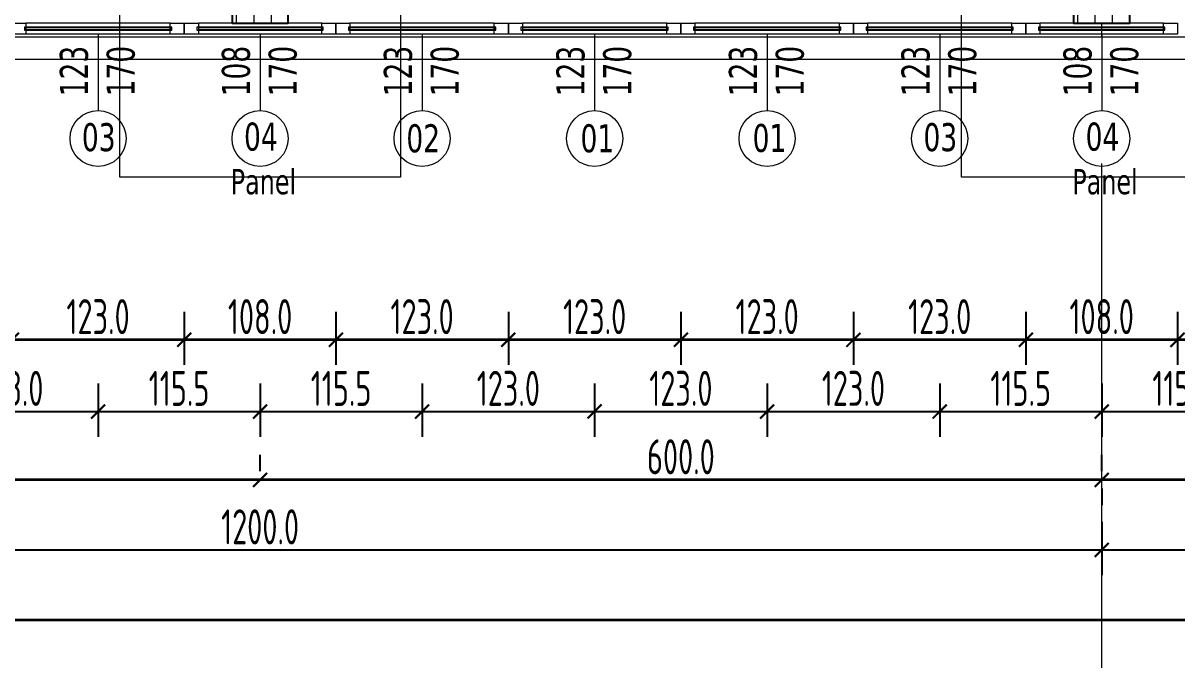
# Model space of a CAD drawing. Extents: x 6529560 to 6558080, y 5579316 to 5588131.
# Drawn here: x 6543785.61 to 6543793.84, y 5579599.63 to 5579604.23 of the extents above; entities that cross this region are included whole.
import ezdxf

# ---------------------------------------------------------------- set-up
doc = ezdxf.new("R2010")
doc.units = 0
doc.header["$MEASUREMENT"] = 0
doc.header["$PDSIZE"] = -5
doc.linetypes.add('ACAD_ISO10W100', pattern=[18, 12, -3, 0, -3])
doc.layers.get('0').update_dxf_attribs({"color": 2, "linetype": 'CONTINUOUS', "lineweight": 5})
doc.layers.get('Defpoints').update_dxf_attribs({"linetype": 'CONTINUOUS'})
for name, color, linetype, lineweight in [('arch_drzwi i okna', 4, 'CONTINUOUS', 15), ('arch_drzwi i okna_znaczniki', 130, 'CONTINUOUS', 9), ('arch_fundamenty na rzucie', 3, 'CONTINUOUS', 15), ('arch_osie', 181, 'CONTINUOUS', 5), ('arch_powierzchnia', 6, 'CONTINUOUS', 35), ('arch_sciany zewnętrzne', 94, 'CONTINUOUS', 18), ('arch_slupy wypelnienie', 9, 'CONTINUOUS', 13), ('arch_słupy', 8, 'CONTINUOUS', 25), ('arch_wymiary', 2, 'CONTINUOUS', 13)]:
    doc.layers.add(name, color=color, linetype=linetype, lineweight=lineweight)
doc.styles.add('ISO8', font='iso8.shx', dxfattribs={"width": 0.7})
doc.styles.add('ROMANS', font='romans.shx', dxfattribs={"width": 0.8})
doc.styles.add('TABELKA', font='tahoma.ttf', dxfattribs={"width": 0.8})
doc.dimstyles.new('biura', dxfattribs={"dimtxt": 0.25, "dimasz": 0.1, "dimexe": 0.18, "dimexo": 0.0625, "dimgap": 0.04, "dimtad": 1, "dimdec": 1, "dimlfac": 100, "dimzin": 0, "dimdsep": 46, "dimtxsty": 'ISO8', "dimblk": 'ARCHTICK', "dimcen": 0.09, "dimadec": 0, "dimazin": 0, "dimtfac": 1, "dimtdec": 1, "dimtix": 1, "dimtofl": 0, "dimtmove": 0, "dimatfit": 3, "dimldrblk": 'ARCHTICK', "dimfxl": 0.2, "dimfxlon": 1, "dimtolj": 1, "dimtzin": 0, "dimarcsym": 0})
doc.dimstyles.new('D-GB-50', dxfattribs={"dimscale": 50, "dimtxt": 2.5, "dimasz": 2.5, "dimexe": 1, "dimexo": 2, "dimtad": 1, "dimdec": 0, "dimtxsty": 'ROMANS', "dimblk": 'OBLIQUE', "dimcen": 2.5, "dimdle": 1, "dimclrd": 256, "dimclre": 256, "dimclrt": 2, "dimadec": 0, "dimazin": 0, "dimtfac": 1, "dimtdec": 0, "dimtix": 1, "dimtmove": 2, "dimatfit": 3, "dimfxl": 1, "dimarcsym": 0})
pattern_1 = [(270, (56.63013, 97.55748), (0.125, 0), []), (0, (56.63013, 97.55748), (0, 0.125), [])]

# ---------------------------------------------------------------- blocks, each defined once
blk = doc.blocks.new('_ArchTick')
at = {"color": 0, "linetype": 'ByBlock', "const_width": 0.15}
blk.add_lwpolyline([(-0.5, -0.5), (0.5, 0.5)], dxfattribs=at)
blk = doc.blocks.new('*D514')
at = {"layer": 'arch_wymiary', "color": 0, "lineweight": -2, "transparency": 16777216}
for p, q in [((6543745.2997, 5579600.1676), (6543745.2997, 5579599.7876)), ((6543853.2997, 5579600.1676), (6543853.2997, 5579599.7876)), ((6543745.2997, 5579599.9676), (6543853.2997, 5579599.9676))]:
    blk.add_line(p, q, dxfattribs=at)
at = {"layer": 'Defpoints', "color": 0, "transparency": 16777216}
for p in [(6543745.2997, 5579601.9676), (6543853.2997, 5579601.9676), (6543853.2997, 5579599.9676)]:
    blk.add_point(p, dxfattribs=at)
at = {"layer": 'arch_wymiary', "color": 0, "lineweight": -2, "transparency": 16777216, "xscale": 0.1, "yscale": 0.1, "zscale": 0.1, "rotation": 180}
blk.add_blockref('_ArchTick', (6543745.2997, 5579599.9676), dxfattribs=at)
at = {"layer": 'arch_wymiary', "color": 0, "lineweight": -2, "transparency": 16777216, "xscale": 0.1, "yscale": 0.1, "zscale": 0.1}
blk.add_blockref('_ArchTick', (6543853.2997, 5579599.9676), dxfattribs=at)
at = {"layer": 'arch_wymiary', "color": 0, "transparency": 16777216, "insert": (6543799.2997, 5579600.1326), "char_height": 0.25, "attachment_point": 5, "style": 'ISO8'}
blk.add_mtext('\\A1;10800.0', dxfattribs=at)
blk = doc.blocks.new('*D518')
at = {"layer": 'arch_wymiary', "color": 0, "lineweight": -2, "transparency": 16777216}
for p, q in [((6543781.2997, 5579600.6675), (6543781.2997, 5579600.2875)), ((6543793.2997, 5579600.6675), (6543793.2997, 5579600.2875)), ((6543781.2997, 5579600.4675), (6543793.2997, 5579600.4675))]:
    blk.add_line(p, q, dxfattribs=at)
at = {"layer": 'Defpoints', "color": 0, "transparency": 16777216}
for p in [(6543781.2997, 5579601.4675), (6543793.2997, 5579601.4675), (6543793.2997, 5579600.4675)]:
    blk.add_point(p, dxfattribs=at)
at = {"layer": 'arch_wymiary', "color": 0, "lineweight": -2, "transparency": 16777216, "xscale": 0.1, "yscale": 0.1, "zscale": 0.1, "rotation": 180}
blk.add_blockref('_ArchTick', (6543781.2997, 5579600.4675), dxfattribs=at)
at = {"layer": 'arch_wymiary', "color": 0, "lineweight": -2, "transparency": 16777216, "xscale": 0.1, "yscale": 0.1, "zscale": 0.1}
blk.add_blockref('_ArchTick', (6543793.2997, 5579600.4675), dxfattribs=at)
at = {"layer": 'arch_wymiary', "color": 0, "transparency": 16777216, "insert": (6543787.2997, 5579600.6325), "char_height": 0.25, "attachment_point": 5, "style": 'ISO8'}
blk.add_mtext('\\A1;1200.0', dxfattribs=at)
blk = doc.blocks.new('*D519')
at = {"layer": 'arch_wymiary', "color": 0, "lineweight": -2, "transparency": 16777216}
for p, q in [((6543793.2997, 5579600.6675), (6543793.2997, 5579600.2875)), ((6543805.2997, 5579600.6675), (6543805.2997, 5579600.2875)), ((6543793.2997, 5579600.4675), (6543805.2997, 5579600.4675))]:
    blk.add_line(p, q, dxfattribs=at)
at = {"layer": 'Defpoints', "color": 0, "transparency": 16777216}
for p in [(6543793.2997, 5579601.4675), (6543805.2997, 5579601.4675), (6543805.2997, 5579600.4675)]:
    blk.add_point(p, dxfattribs=at)
at = {"layer": 'arch_wymiary', "color": 0, "lineweight": -2, "transparency": 16777216, "xscale": 0.1, "yscale": 0.1, "zscale": 0.1, "rotation": 180}
blk.add_blockref('_ArchTick', (6543793.2997, 5579600.4675), dxfattribs=at)
at = {"layer": 'arch_wymiary', "color": 0, "lineweight": -2, "transparency": 16777216, "xscale": 0.1, "yscale": 0.1, "zscale": 0.1}
blk.add_blockref('_ArchTick', (6543805.2997, 5579600.4675), dxfattribs=at)
at = {"layer": 'arch_wymiary', "color": 0, "transparency": 16777216, "insert": (6543799.2997, 5579600.6325), "char_height": 0.25, "attachment_point": 5, "style": 'ISO8'}
blk.add_mtext('\\A1;1200.0', dxfattribs=at)
blk = doc.blocks.new('*D533')
at = {"layer": 'arch_wymiary', "color": 0, "lineweight": -2, "transparency": 16777216}
for p, q in [((6543799.2997, 5579601.0622), (6543799.2997, 5579600.7876)), ((6543799.2997, 5579600.9676), (6543793.2997, 5579600.9676)), ((6543793.2997, 5579600.9051), (6543793.2997, 5579600.7876))]:
    blk.add_line(p, q, dxfattribs=at)
at = {"layer": 'Defpoints', "color": 0, "transparency": 16777216}
for p in [(6543799.2997, 5579601.1247), (6543793.2997, 5579600.9676), (6543793.2997, 5579600.9676)]:
    blk.add_point(p, dxfattribs=at)
at = {"layer": 'arch_wymiary', "color": 0, "lineweight": -2, "transparency": 16777216, "xscale": 0.1, "yscale": 0.1, "zscale": 0.1, "rotation": 180}
blk.add_blockref('_ArchTick', (6543793.2997, 5579600.9676), dxfattribs=at)
at = {"layer": 'arch_wymiary', "color": 0, "lineweight": -2, "transparency": 16777216, "xscale": 0.1, "yscale": 0.1, "zscale": 0.1}
blk.add_blockref('_ArchTick', (6543799.2997, 5579600.9676), dxfattribs=at)
at = {"layer": 'arch_wymiary', "color": 0, "transparency": 16777216, "insert": (6543796.2997, 5579601.1326), "char_height": 0.25, "attachment_point": 5, "style": 'ISO8'}
blk.add_mtext('\\A1;600.0', dxfattribs=at)
blk = doc.blocks.new('*D534')
at = {"layer": 'arch_wymiary', "color": 0, "lineweight": -2, "transparency": 16777216}
for p, q in [((6543787.2997, 5579601.0301), (6543787.2997, 5579601.1476)), ((6543793.2997, 5579601.0301), (6543793.2997, 5579601.1476)), ((6543793.2997, 5579600.9676), (6543787.2997, 5579600.9676))]:
    blk.add_line(p, q, dxfattribs=at)
at = {"layer": 'Defpoints', "color": 0, "transparency": 16777216}
for p in [(6543787.2997, 5579600.9676), (6543787.2997, 5579600.9676), (6543793.2997, 5579600.9676)]:
    blk.add_point(p, dxfattribs=at)
at = {"layer": 'arch_wymiary', "color": 0, "lineweight": -2, "transparency": 16777216, "xscale": 0.1, "yscale": 0.1, "zscale": 0.1, "rotation": 180}
blk.add_blockref('_ArchTick', (6543787.2997, 5579600.9676), dxfattribs=at)
at = {"layer": 'arch_wymiary', "color": 0, "lineweight": -2, "transparency": 16777216, "xscale": 0.1, "yscale": 0.1, "zscale": 0.1}
blk.add_blockref('_ArchTick', (6543793.2997, 5579600.9676), dxfattribs=at)
at = {"layer": 'arch_wymiary', "color": 0, "transparency": 16777216, "insert": (6543790.2997, 5579601.1326), "char_height": 0.25, "attachment_point": 5, "style": 'ISO8'}
blk.add_mtext('\\A1;600.0', dxfattribs=at)
blk = doc.blocks.new('*D535')
at = {"layer": 'arch_wymiary', "color": 0, "lineweight": -2, "transparency": 16777216}
for p, q in [((6543781.2997, 5579600.9676), (6543781.2997, 5579601.1476)), ((6543787.2997, 5579601.0301), (6543787.2997, 5579601.1476)), ((6543787.2997, 5579600.9676), (6543781.2997, 5579600.9676))]:
    blk.add_line(p, q, dxfattribs=at)
at = {"layer": 'Defpoints', "color": 0, "transparency": 16777216}
for p in [(6543781.2997, 5579600.9676), (6543787.2997, 5579600.9676), (6543781.2997, 5579600.9051)]:
    blk.add_point(p, dxfattribs=at)
at = {"layer": 'arch_wymiary', "color": 0, "lineweight": -2, "transparency": 16777216, "xscale": 0.1, "yscale": 0.1, "zscale": 0.1, "rotation": 180}
blk.add_blockref('_ArchTick', (6543781.2997, 5579600.9676), dxfattribs=at)
at = {"layer": 'arch_wymiary', "color": 0, "lineweight": -2, "transparency": 16777216, "xscale": 0.1, "yscale": 0.1, "zscale": 0.1}
blk.add_blockref('_ArchTick', (6543787.2997, 5579600.9676), dxfattribs=at)
at = {"layer": 'arch_wymiary', "color": 0, "transparency": 16777216, "insert": (6543784.2997, 5579601.1326), "char_height": 0.25, "attachment_point": 5, "style": 'ISO8'}
blk.add_mtext('\\A1;600.0', dxfattribs=at)
blk = doc.blocks.new('*D501')
at = {"layer": 'arch_wymiary', "color": 0, "lineweight": -2, "transparency": 16777216}
for p, q in [((6543784.9147, 5579601.6557), (6543784.9147, 5579601.2757)), ((6543786.1447, 5579601.6557), (6543786.1447, 5579601.2757)), ((6543784.9147, 5579601.4557), (6543786.1447, 5579601.4557))]:
    blk.add_line(p, q, dxfattribs=at)
at = {"layer": 'Defpoints', "color": 0, "transparency": 16777216}
for p in [(6543784.9147, 5579603.7048), (6543786.1447, 5579603.7048), (6543786.1447, 5579601.4557)]:
    blk.add_point(p, dxfattribs=at)
at = {"layer": 'arch_wymiary', "color": 0, "lineweight": -2, "transparency": 16777216, "xscale": 0.1, "yscale": 0.1, "zscale": 0.1, "rotation": 180}
blk.add_blockref('_ArchTick', (6543784.9147, 5579601.4557), dxfattribs=at)
at = {"layer": 'arch_wymiary', "color": 0, "lineweight": -2, "transparency": 16777216, "xscale": 0.1, "yscale": 0.1, "zscale": 0.1}
blk.add_blockref('_ArchTick', (6543786.1447, 5579601.4557), dxfattribs=at)
at = {"layer": 'arch_wymiary', "color": 0, "transparency": 16777216, "insert": (6543785.5297, 5579601.6207), "char_height": 0.25, "attachment_point": 5, "style": 'ISO8'}
blk.add_mtext('\\A1;123.0', dxfattribs=at)
blk = doc.blocks.new('*D502')
at = {"layer": 'arch_wymiary', "color": 0, "lineweight": -2, "transparency": 16777216}
for p, q in [((6543786.1447, 5579601.6557), (6543786.1447, 5579601.2757)), ((6543787.2997, 5579601.6557), (6543787.2997, 5579601.2757)), ((6543786.1447, 5579601.4557), (6543787.2997, 5579601.4557))]:
    blk.add_line(p, q, dxfattribs=at)
at = {"layer": 'Defpoints', "color": 0, "transparency": 16777216}
for p in [(6543786.1447, 5579603.7048), (6543787.2997, 5579603.7048), (6543787.2997, 5579601.4557)]:
    blk.add_point(p, dxfattribs=at)
at = {"layer": 'arch_wymiary', "color": 0, "lineweight": -2, "transparency": 16777216, "xscale": 0.1, "yscale": 0.1, "zscale": 0.1, "rotation": 180}
blk.add_blockref('_ArchTick', (6543786.1447, 5579601.4557), dxfattribs=at)
at = {"layer": 'arch_wymiary', "color": 0, "lineweight": -2, "transparency": 16777216, "xscale": 0.1, "yscale": 0.1, "zscale": 0.1}
blk.add_blockref('_ArchTick', (6543787.2997, 5579601.4557), dxfattribs=at)
at = {"layer": 'arch_wymiary', "color": 0, "transparency": 16777216, "insert": (6543786.7222, 5579601.6207), "char_height": 0.25, "attachment_point": 5, "style": 'ISO8'}
blk.add_mtext('\\A1;115.5', dxfattribs=at)
blk = doc.blocks.new('*D503')
at = {"layer": 'arch_wymiary', "color": 0, "lineweight": -2, "transparency": 16777216}
for p, q in [((6543787.2997, 5579601.6557), (6543787.2997, 5579601.2757)), ((6543788.4547, 5579601.6557), (6543788.4547, 5579601.2757)), ((6543787.2997, 5579601.4557), (6543788.4547, 5579601.4557))]:
    blk.add_line(p, q, dxfattribs=at)
at = {"layer": 'Defpoints', "color": 0, "transparency": 16777216}
for p in [(6543787.2997, 5579603.7048), (6543788.4547, 5579603.6656), (6543788.4547, 5579601.4557)]:
    blk.add_point(p, dxfattribs=at)
at = {"layer": 'arch_wymiary', "color": 0, "lineweight": -2, "transparency": 16777216, "xscale": 0.1, "yscale": 0.1, "zscale": 0.1, "rotation": 180}
blk.add_blockref('_ArchTick', (6543787.2997, 5579601.4557), dxfattribs=at)
at = {"layer": 'arch_wymiary', "color": 0, "lineweight": -2, "transparency": 16777216, "xscale": 0.1, "yscale": 0.1, "zscale": 0.1}
blk.add_blockref('_ArchTick', (6543788.4547, 5579601.4557), dxfattribs=at)
at = {"layer": 'arch_wymiary', "color": 0, "transparency": 16777216, "insert": (6543787.8772, 5579601.6207), "char_height": 0.25, "attachment_point": 5, "style": 'ISO8'}
blk.add_mtext('\\A1;115.5', dxfattribs=at)
blk = doc.blocks.new('*D504')
at = {"layer": 'arch_wymiary', "color": 0, "lineweight": -2, "transparency": 16777216}
for p, q in [((6543788.4547, 5579601.6557), (6543788.4547, 5579601.2757)), ((6543789.6847, 5579601.6557), (6543789.6847, 5579601.2757)), ((6543788.4547, 5579601.4557), (6543789.6847, 5579601.4557))]:
    blk.add_line(p, q, dxfattribs=at)
at = {"layer": 'Defpoints', "color": 0, "transparency": 16777216}
for p in [(6543788.4547, 5579603.6656), (6543789.6847, 5579603.7048), (6543789.6847, 5579601.4557)]:
    blk.add_point(p, dxfattribs=at)
at = {"layer": 'arch_wymiary', "color": 0, "lineweight": -2, "transparency": 16777216, "xscale": 0.1, "yscale": 0.1, "zscale": 0.1, "rotation": 180}
blk.add_blockref('_ArchTick', (6543788.4547, 5579601.4557), dxfattribs=at)
at = {"layer": 'arch_wymiary', "color": 0, "lineweight": -2, "transparency": 16777216, "xscale": 0.1, "yscale": 0.1, "zscale": 0.1}
blk.add_blockref('_ArchTick', (6543789.6847, 5579601.4557), dxfattribs=at)
at = {"layer": 'arch_wymiary', "color": 0, "transparency": 16777216, "insert": (6543789.0697, 5579601.6207), "char_height": 0.25, "attachment_point": 5, "style": 'ISO8'}
blk.add_mtext('\\A1;123.0', dxfattribs=at)
blk = doc.blocks.new('*D505')
at = {"layer": 'arch_wymiary', "color": 0, "lineweight": -2, "transparency": 16777216}
for p, q in [((6543789.6847, 5579601.6557), (6543789.6847, 5579601.2757)), ((6543790.9147, 5579601.6557), (6543790.9147, 5579601.2757)), ((6543789.6847, 5579601.4557), (6543790.9147, 5579601.4557))]:
    blk.add_line(p, q, dxfattribs=at)
at = {"layer": 'Defpoints', "color": 0, "transparency": 16777216}
for p in [(6543789.6847, 5579603.7048), (6543790.9147, 5579603.7048), (6543790.9147, 5579601.4557)]:
    blk.add_point(p, dxfattribs=at)
at = {"layer": 'arch_wymiary', "color": 0, "lineweight": -2, "transparency": 16777216, "xscale": 0.1, "yscale": 0.1, "zscale": 0.1, "rotation": 180}
blk.add_blockref('_ArchTick', (6543789.6847, 5579601.4557), dxfattribs=at)
at = {"layer": 'arch_wymiary', "color": 0, "lineweight": -2, "transparency": 16777216, "xscale": 0.1, "yscale": 0.1, "zscale": 0.1}
blk.add_blockref('_ArchTick', (6543790.9147, 5579601.4557), dxfattribs=at)
at = {"layer": 'arch_wymiary', "color": 0, "transparency": 16777216, "insert": (6543790.2997, 5579601.6207), "char_height": 0.25, "attachment_point": 5, "style": 'ISO8'}
blk.add_mtext('\\A1;123.0', dxfattribs=at)
blk = doc.blocks.new('*D506')
at = {"layer": 'arch_wymiary', "color": 0, "lineweight": -2, "transparency": 16777216}
for p, q in [((6543790.9147, 5579601.6557), (6543790.9147, 5579601.2757)), ((6543792.1447, 5579601.6557), (6543792.1447, 5579601.2757)), ((6543790.9147, 5579601.4557), (6543792.1447, 5579601.4557))]:
    blk.add_line(p, q, dxfattribs=at)
at = {"layer": 'Defpoints', "color": 0, "transparency": 16777216}
for p in [(6543790.9147, 5579603.7048), (6543792.1447, 5579603.7048), (6543792.1447, 5579601.4557)]:
    blk.add_point(p, dxfattribs=at)
at = {"layer": 'arch_wymiary', "color": 0, "lineweight": -2, "transparency": 16777216, "xscale": 0.1, "yscale": 0.1, "zscale": 0.1, "rotation": 180}
blk.add_blockref('_ArchTick', (6543790.9147, 5579601.4557), dxfattribs=at)
at = {"layer": 'arch_wymiary', "color": 0, "lineweight": -2, "transparency": 16777216, "xscale": 0.1, "yscale": 0.1, "zscale": 0.1}
blk.add_blockref('_ArchTick', (6543792.1447, 5579601.4557), dxfattribs=at)
at = {"layer": 'arch_wymiary', "color": 0, "transparency": 16777216, "insert": (6543791.5297, 5579601.6207), "char_height": 0.25, "attachment_point": 5, "style": 'ISO8'}
blk.add_mtext('\\A1;123.0', dxfattribs=at)
blk = doc.blocks.new('*D507')
at = {"layer": 'arch_wymiary', "color": 0, "lineweight": -2, "transparency": 16777216}
for p, q in [((6543792.1447, 5579601.6557), (6543792.1447, 5579601.2757)), ((6543793.2997, 5579601.6557), (6543793.2997, 5579601.2757)), ((6543792.1447, 5579601.4557), (6543793.2997, 5579601.4557))]:
    blk.add_line(p, q, dxfattribs=at)
at = {"layer": 'Defpoints', "color": 0, "transparency": 16777216}
for p in [(6543792.1447, 5579603.7048), (6543793.2997, 5579603.7048), (6543793.2997, 5579601.4557)]:
    blk.add_point(p, dxfattribs=at)
at = {"layer": 'arch_wymiary', "color": 0, "lineweight": -2, "transparency": 16777216, "xscale": 0.1, "yscale": 0.1, "zscale": 0.1, "rotation": 180}
blk.add_blockref('_ArchTick', (6543792.1447, 5579601.4557), dxfattribs=at)
at = {"layer": 'arch_wymiary', "color": 0, "lineweight": -2, "transparency": 16777216, "xscale": 0.1, "yscale": 0.1, "zscale": 0.1}
blk.add_blockref('_ArchTick', (6543793.2997, 5579601.4557), dxfattribs=at)
at = {"layer": 'arch_wymiary', "color": 0, "transparency": 16777216, "insert": (6543792.7222, 5579601.6207), "char_height": 0.25, "attachment_point": 5, "style": 'ISO8'}
blk.add_mtext('\\A1;115.5', dxfattribs=at)
blk = doc.blocks.new('*D508')
at = {"layer": 'arch_wymiary', "color": 0, "lineweight": -2, "transparency": 16777216}
for p, q in [((6543793.2997, 5579601.6557), (6543793.2997, 5579601.2757)), ((6543794.4547, 5579601.6557), (6543794.4547, 5579601.2757)), ((6543793.2997, 5579601.4557), (6543794.4547, 5579601.4557))]:
    blk.add_line(p, q, dxfattribs=at)
at = {"layer": 'Defpoints', "color": 0, "transparency": 16777216}
for p in [(6543793.2997, 5579603.7048), (6543794.4547, 5579603.7048), (6543794.4547, 5579601.4557)]:
    blk.add_point(p, dxfattribs=at)
at = {"layer": 'arch_wymiary', "color": 0, "lineweight": -2, "transparency": 16777216, "xscale": 0.1, "yscale": 0.1, "zscale": 0.1, "rotation": 180}
blk.add_blockref('_ArchTick', (6543793.2997, 5579601.4557), dxfattribs=at)
at = {"layer": 'arch_wymiary', "color": 0, "lineweight": -2, "transparency": 16777216, "xscale": 0.1, "yscale": 0.1, "zscale": 0.1}
blk.add_blockref('_ArchTick', (6543794.4547, 5579601.4557), dxfattribs=at)
at = {"layer": 'arch_wymiary', "color": 0, "transparency": 16777216, "insert": (6543793.8772, 5579601.6207), "char_height": 0.25, "attachment_point": 5, "style": 'ISO8'}
blk.add_mtext('\\A1;115.5', dxfattribs=at)
blk = doc.blocks.new('*D391')
at = {"layer": 'arch_wymiary', "color": 0, "lineweight": -2, "transparency": 16777216}
for p, q in [((6543785.5297, 5579602.1676), (6543785.5297, 5579601.7876)), ((6543786.7597, 5579602.1676), (6543786.7597, 5579601.7876)), ((6543785.5297, 5579601.9676), (6543786.7597, 5579601.9676))]:
    blk.add_line(p, q, dxfattribs=at)
at = {"layer": 'Defpoints', "color": 0, "transparency": 16777216}
for p in [(6543785.5297, 5579604.1476), (6543786.7597, 5579604.1476), (6543786.7597, 5579601.9676)]:
    blk.add_point(p, dxfattribs=at)
at = {"layer": 'arch_wymiary', "color": 0, "lineweight": -2, "transparency": 16777216, "xscale": 0.1, "yscale": 0.1, "zscale": 0.1, "rotation": 180}
blk.add_blockref('_ArchTick', (6543785.5297, 5579601.9676), dxfattribs=at)
at = {"layer": 'arch_wymiary', "color": 0, "lineweight": -2, "transparency": 16777216, "xscale": 0.1, "yscale": 0.1, "zscale": 0.1}
blk.add_blockref('_ArchTick', (6543786.7597, 5579601.9676), dxfattribs=at)
at = {"layer": 'arch_wymiary', "color": 0, "transparency": 16777216, "insert": (6543786.1447, 5579602.1326), "char_height": 0.25, "attachment_point": 5, "style": 'ISO8'}
blk.add_mtext('\\A1;123.0', dxfattribs=at)
blk = doc.blocks.new('*D392')
at = {"layer": 'arch_wymiary', "color": 0, "lineweight": -2, "transparency": 16777216}
for p, q in [((6543786.7597, 5579602.1676), (6543786.7597, 5579601.7876)), ((6543787.8397, 5579602.1676), (6543787.8397, 5579601.7876)), ((6543786.7597, 5579601.9676), (6543787.8397, 5579601.9676))]:
    blk.add_line(p, q, dxfattribs=at)
at = {"layer": 'Defpoints', "color": 0, "transparency": 16777216}
for p in [(6543786.7597, 5579604.1476), (6543787.8397, 5579604.1476), (6543787.8397, 5579601.9676)]:
    blk.add_point(p, dxfattribs=at)
at = {"layer": 'arch_wymiary', "color": 0, "lineweight": -2, "transparency": 16777216, "xscale": 0.1, "yscale": 0.1, "zscale": 0.1, "rotation": 180}
blk.add_blockref('_ArchTick', (6543786.7597, 5579601.9676), dxfattribs=at)
at = {"layer": 'arch_wymiary', "color": 0, "lineweight": -2, "transparency": 16777216, "xscale": 0.1, "yscale": 0.1, "zscale": 0.1}
blk.add_blockref('_ArchTick', (6543787.8397, 5579601.9676), dxfattribs=at)
at = {"layer": 'arch_wymiary', "color": 0, "transparency": 16777216, "insert": (6543787.2997, 5579602.1326), "char_height": 0.25, "attachment_point": 5, "style": 'ISO8'}
blk.add_mtext('\\A1;108.0', dxfattribs=at)
blk = doc.blocks.new('*D393')
at = {"layer": 'arch_wymiary', "color": 0, "lineweight": -2, "transparency": 16777216}
for p, q in [((6543787.8397, 5579602.1676), (6543787.8397, 5579601.7876)), ((6543789.0697, 5579602.1676), (6543789.0697, 5579601.7876)), ((6543787.8397, 5579601.9676), (6543789.0697, 5579601.9676))]:
    blk.add_line(p, q, dxfattribs=at)
at = {"layer": 'Defpoints', "color": 0, "transparency": 16777216}
for p in [(6543787.8397, 5579604.1476), (6543789.0697, 5579604.1476), (6543789.0697, 5579601.9676)]:
    blk.add_point(p, dxfattribs=at)
at = {"layer": 'arch_wymiary', "color": 0, "lineweight": -2, "transparency": 16777216, "xscale": 0.1, "yscale": 0.1, "zscale": 0.1, "rotation": 180}
blk.add_blockref('_ArchTick', (6543787.8397, 5579601.9676), dxfattribs=at)
at = {"layer": 'arch_wymiary', "color": 0, "lineweight": -2, "transparency": 16777216, "xscale": 0.1, "yscale": 0.1, "zscale": 0.1}
blk.add_blockref('_ArchTick', (6543789.0697, 5579601.9676), dxfattribs=at)
at = {"layer": 'arch_wymiary', "color": 0, "transparency": 16777216, "insert": (6543788.4547, 5579602.1326), "char_height": 0.25, "attachment_point": 5, "style": 'ISO8'}
blk.add_mtext('\\A1;123.0', dxfattribs=at)
blk = doc.blocks.new('*D394')
at = {"layer": 'arch_wymiary', "color": 0, "lineweight": -2, "transparency": 16777216}
for p, q in [((6543789.0697, 5579602.1676), (6543789.0697, 5579601.7876)), ((6543790.2997, 5579602.1676), (6543790.2997, 5579601.7876)), ((6543789.0697, 5579601.9676), (6543790.2997, 5579601.9676))]:
    blk.add_line(p, q, dxfattribs=at)
at = {"layer": 'Defpoints', "color": 0, "transparency": 16777216}
for p in [(6543789.0697, 5579604.1476), (6543790.2997, 5579604.1476), (6543790.2997, 5579601.9676)]:
    blk.add_point(p, dxfattribs=at)
at = {"layer": 'arch_wymiary', "color": 0, "lineweight": -2, "transparency": 16777216, "xscale": 0.1, "yscale": 0.1, "zscale": 0.1, "rotation": 180}
blk.add_blockref('_ArchTick', (6543789.0697, 5579601.9676), dxfattribs=at)
at = {"layer": 'arch_wymiary', "color": 0, "lineweight": -2, "transparency": 16777216, "xscale": 0.1, "yscale": 0.1, "zscale": 0.1}
blk.add_blockref('_ArchTick', (6543790.2997, 5579601.9676), dxfattribs=at)
at = {"layer": 'arch_wymiary', "color": 0, "transparency": 16777216, "insert": (6543789.6847, 5579602.1326), "char_height": 0.25, "attachment_point": 5, "style": 'ISO8'}
blk.add_mtext('\\A1;123.0', dxfattribs=at)
blk = doc.blocks.new('*D395')
at = {"layer": 'arch_wymiary', "color": 0, "lineweight": -2, "transparency": 16777216}
for p, q in [((6543790.2997, 5579602.1676), (6543790.2997, 5579601.7876)), ((6543791.5297, 5579602.1676), (6543791.5297, 5579601.7876)), ((6543790.2997, 5579601.9676), (6543791.5297, 5579601.9676))]:
    blk.add_line(p, q, dxfattribs=at)
at = {"layer": 'Defpoints', "color": 0, "transparency": 16777216}
for p in [(6543790.2997, 5579604.1476), (6543791.5297, 5579604.1476), (6543791.5297, 5579601.9676)]:
    blk.add_point(p, dxfattribs=at)
at = {"layer": 'arch_wymiary', "color": 0, "lineweight": -2, "transparency": 16777216, "xscale": 0.1, "yscale": 0.1, "zscale": 0.1, "rotation": 180}
blk.add_blockref('_ArchTick', (6543790.2997, 5579601.9676), dxfattribs=at)
at = {"layer": 'arch_wymiary', "color": 0, "lineweight": -2, "transparency": 16777216, "xscale": 0.1, "yscale": 0.1, "zscale": 0.1}
blk.add_blockref('_ArchTick', (6543791.5297, 5579601.9676), dxfattribs=at)
at = {"layer": 'arch_wymiary', "color": 0, "transparency": 16777216, "insert": (6543790.9147, 5579602.1326), "char_height": 0.25, "attachment_point": 5, "style": 'ISO8'}
blk.add_mtext('\\A1;123.0', dxfattribs=at)
blk = doc.blocks.new('*D396')
at = {"layer": 'arch_wymiary', "color": 0, "lineweight": -2, "transparency": 16777216}
for p, q in [((6543791.5297, 5579602.1676), (6543791.5297, 5579601.7876)), ((6543792.7597, 5579602.1676), (6543792.7597, 5579601.7876)), ((6543791.5297, 5579601.9676), (6543792.7597, 5579601.9676))]:
    blk.add_line(p, q, dxfattribs=at)
at = {"layer": 'Defpoints', "color": 0, "transparency": 16777216}
for p in [(6543791.5297, 5579604.1476), (6543792.7597, 5579604.1476), (6543792.7597, 5579601.9676)]:
    blk.add_point(p, dxfattribs=at)
at = {"layer": 'arch_wymiary', "color": 0, "lineweight": -2, "transparency": 16777216, "xscale": 0.1, "yscale": 0.1, "zscale": 0.1, "rotation": 180}
blk.add_blockref('_ArchTick', (6543791.5297, 5579601.9676), dxfattribs=at)
at = {"layer": 'arch_wymiary', "color": 0, "lineweight": -2, "transparency": 16777216, "xscale": 0.1, "yscale": 0.1, "zscale": 0.1}
blk.add_blockref('_ArchTick', (6543792.7597, 5579601.9676), dxfattribs=at)
at = {"layer": 'arch_wymiary', "color": 0, "transparency": 16777216, "insert": (6543792.1447, 5579602.1326), "char_height": 0.25, "attachment_point": 5, "style": 'ISO8'}
blk.add_mtext('\\A1;123.0', dxfattribs=at)
blk = doc.blocks.new('*D397')
at = {"layer": 'arch_wymiary', "color": 0, "lineweight": -2, "transparency": 16777216}
for p, q in [((6543792.7597, 5579602.1676), (6543792.7597, 5579601.7876)), ((6543793.8397, 5579602.1676), (6543793.8397, 5579601.7876)), ((6543792.7597, 5579601.9676), (6543793.8397, 5579601.9676))]:
    blk.add_line(p, q, dxfattribs=at)
at = {"layer": 'Defpoints', "color": 0, "transparency": 16777216}
for p in [(6543792.7597, 5579604.1476), (6543793.8397, 5579604.1476), (6543793.8397, 5579601.9676)]:
    blk.add_point(p, dxfattribs=at)
at = {"layer": 'arch_wymiary', "color": 0, "lineweight": -2, "transparency": 16777216, "xscale": 0.1, "yscale": 0.1, "zscale": 0.1, "rotation": 180}
blk.add_blockref('_ArchTick', (6543792.7597, 5579601.9676), dxfattribs=at)
at = {"layer": 'arch_wymiary', "color": 0, "lineweight": -2, "transparency": 16777216, "xscale": 0.1, "yscale": 0.1, "zscale": 0.1}
blk.add_blockref('_ArchTick', (6543793.8397, 5579601.9676), dxfattribs=at)
at = {"layer": 'arch_wymiary', "color": 0, "transparency": 16777216, "insert": (6543793.2997, 5579602.1326), "char_height": 0.25, "attachment_point": 5, "style": 'ISO8'}
blk.add_mtext('\\A1;108.0', dxfattribs=at)
blk = doc.blocks.new('*D365')
at = {"layer": 'arch_wymiary', "color": 0, "lineweight": -2, "transparency": 16777216}
for p, q in [((6543793.8397, 5579602.1676), (6543793.8397, 5579601.7876)), ((6543795.0697, 5579602.1676), (6543795.0697, 5579601.7876)), ((6543793.8397, 5579601.9676), (6543795.0697, 5579601.9676))]:
    blk.add_line(p, q, dxfattribs=at)
at = {"layer": 'Defpoints', "color": 0, "transparency": 16777216}
for p in [(6543793.8397, 5579604.1476), (6543795.0697, 5579604.1476), (6543795.0697, 5579601.9676)]:
    blk.add_point(p, dxfattribs=at)
at = {"layer": 'arch_wymiary', "color": 0, "lineweight": -2, "transparency": 16777216, "xscale": 0.1, "yscale": 0.1, "zscale": 0.1, "rotation": 180}
blk.add_blockref('_ArchTick', (6543793.8397, 5579601.9676), dxfattribs=at)
at = {"layer": 'arch_wymiary', "color": 0, "lineweight": -2, "transparency": 16777216, "xscale": 0.1, "yscale": 0.1, "zscale": 0.1}
blk.add_blockref('_ArchTick', (6543795.0697, 5579601.9676), dxfattribs=at)
at = {"layer": 'arch_wymiary', "color": 0, "transparency": 16777216, "insert": (6543794.4547, 5579602.1326), "char_height": 0.25, "attachment_point": 5, "style": 'ISO8'}
blk.add_mtext('\\A1;123.0', dxfattribs=at)
blk = doc.blocks.new('_OBLIQUE')
at = {"color": 0, "linetype": 'ByBlock', "lineweight": -2}
blk.add_line((-0.5, -0.5), (0.5, 0.5), dxfattribs=at)

msp = doc.modelspace()

# ---------------------------------------------------------------- hatches: boundary and pattern name
at = {"layer": 'arch_slupy wypelnienie'}
h = msp.add_hatch(dxfattribs=at)
h.set_pattern_fill('ANSI37', color=256, angle=225)
h.set_pattern_definition(pattern_1)
h.paths.add_polyline_path([(6543787.4997, 5579604.6276), (6543787.0997, 5579604.6276), (6543787.0997, 5579604.2276), (6543787.4997, 5579604.2276)])
h = msp.add_hatch(dxfattribs=at)
h.set_pattern_fill('ANSI37', color=256, angle=225)
h.set_pattern_definition(pattern_1)
h.paths.add_polyline_path([(6543793.4997, 5579604.6276), (6543793.0997, 5579604.6276), (6543793.0997, 5579604.2276), (6543793.4997, 5579604.2276)])

# ---------------------------------------------------------------- linework, layer by layer
at = {"layer": 'arch_drzwi i okna'}
for p, q in [((6543786.6597, 5579604.2276), (6543785.6297, 5579604.2276)), ((6543785.6297, 5579604.1976), (6543785.6297, 5579604.1776)), ((6543786.6597, 5579604.1976), (6543786.6597, 5579604.1776)), ((6543787.7397, 5579604.2276), (6543786.8597, 5579604.2276)), ((6543786.8597, 5579604.1976), (6543786.8597, 5579604.1776)), ((6543787.7397, 5579604.1976), (6543787.7397, 5579604.1776)), ((6543788.9697, 5579604.2276), (6543787.9397, 5579604.2276)), ((6543787.9397, 5579604.1976), (6543787.9397, 5579604.1776)), ((6543788.9697, 5579604.1976), (6543788.9697, 5579604.1776)), ((6543790.1997, 5579604.2276), (6543789.1697, 5579604.2276)), ((6543789.1697, 5579604.1976), (6543789.1697, 5579604.1776)), ((6543790.1997, 5579604.1976), (6543790.1997, 5579604.1776)), ((6543791.4297, 5579604.2276), (6543790.3997, 5579604.2276)), ((6543790.3997, 5579604.1976), (6543790.3997, 5579604.1776)), ((6543791.4297, 5579604.1976), (6543791.4297, 5579604.1776)), ((6543792.6597, 5579604.2276), (6543791.6297, 5579604.2276)), ((6543791.6297, 5579604.1976), (6543791.6297, 5579604.1776)), ((6543792.6597, 5579604.1976), (6543792.6597, 5579604.1776)), ((6543793.7397, 5579604.2276), (6543792.8597, 5579604.2276)), ((6543792.8597, 5579604.1976), (6543792.8597, 5579604.1776)), ((6543793.7397, 5579604.1976), (6543793.7397, 5579604.1776)), ((6543786.6597, 5579604.1476), (6543785.6297, 5579604.1476)), ((6543787.7397, 5579604.1476), (6543786.8597, 5579604.1476)), ((6543788.9697, 5579604.1476), (6543787.9397, 5579604.1476)), ((6543790.1997, 5579604.1476), (6543789.1697, 5579604.1476)), ((6543791.4297, 5579604.1476), (6543790.3997, 5579604.1476)), ((6543792.6597, 5579604.1476), (6543791.6297, 5579604.1476)), ((6543793.7397, 5579604.1476), (6543792.8597, 5579604.1476))]:
    msp.add_line(p, q, dxfattribs=at)
for points in [[(6543785.6297, 5579604.2276), (6543785.6297, 5579604.1976), (6543785.6197, 5579604.1976), (6543785.6197, 5579604.1776), (6543785.6297, 5579604.1776), (6543785.6297, 5579604.1476), (6543785.5297, 5579604.1476), (6543785.5297, 5579604.2276), (6543785.6297, 5579604.2276)], [(6543786.6597, 5579604.1476), (6543786.6597, 5579604.1776), (6543786.6697, 5579604.1776), (6543786.6697, 5579604.1976), (6543786.6597, 5579604.1976), (6543786.6597, 5579604.2276), (6543786.7597, 5579604.2276), (6543786.7597, 5579604.1476), (6543786.6597, 5579604.1476)], [(6543786.8597, 5579604.2276), (6543786.8597, 5579604.1976), (6543786.8497, 5579604.1976), (6543786.8497, 5579604.1776), (6543786.8597, 5579604.1776), (6543786.8597, 5579604.1476), (6543786.7597, 5579604.1476), (6543786.7597, 5579604.2276), (6543786.8597, 5579604.2276)], [(6543787.7397, 5579604.1476), (6543787.7397, 5579604.1776), (6543787.7497, 5579604.1776), (6543787.7497, 5579604.1976), (6543787.7397, 5579604.1976), (6543787.7397, 5579604.2276), (6543787.8397, 5579604.2276), (6543787.8397, 5579604.1476), (6543787.7397, 5579604.1476)], [(6543787.9397, 5579604.2276), (6543787.9397, 5579604.1976), (6543787.9297, 5579604.1976), (6543787.9297, 5579604.1776), (6543787.9397, 5579604.1776), (6543787.9397, 5579604.1476), (6543787.8397, 5579604.1476), (6543787.8397, 5579604.2276), (6543787.9397, 5579604.2276)], [(6543788.9697, 5579604.1476), (6543788.9697, 5579604.1776), (6543788.9797, 5579604.1776), (6543788.9797, 5579604.1976), (6543788.9697, 5579604.1976), (6543788.9697, 5579604.2276), (6543789.0697, 5579604.2276), (6543789.0697, 5579604.1476), (6543788.9697, 5579604.1476)], [(6543789.1697, 5579604.2276), (6543789.1697, 5579604.1976), (6543789.1597, 5579604.1976), (6543789.1597, 5579604.1776), (6543789.1697, 5579604.1776), (6543789.1697, 5579604.1476), (6543789.0697, 5579604.1476), (6543789.0697, 5579604.2276), (6543789.1697, 5579604.2276)], [(6543790.1997, 5579604.1476), (6543790.1997, 5579604.1776), (6543790.2097, 5579604.1776), (6543790.2097, 5579604.1976), (6543790.1997, 5579604.1976), (6543790.1997, 5579604.2276), (6543790.2997, 5579604.2276), (6543790.2997, 5579604.1476), (6543790.1997, 5579604.1476)], [(6543790.3997, 5579604.2276), (6543790.3997, 5579604.1976), (6543790.3897, 5579604.1976), (6543790.3897, 5579604.1776), (6543790.3997, 5579604.1776), (6543790.3997, 5579604.1476), (6543790.2997, 5579604.1476), (6543790.2997, 5579604.2276), (6543790.3997, 5579604.2276)], [(6543791.4297, 5579604.1476), (6543791.4297, 5579604.1776), (6543791.4397, 5579604.1776), (6543791.4397, 5579604.1976), (6543791.4297, 5579604.1976), (6543791.4297, 5579604.2276), (6543791.5297, 5579604.2276), (6543791.5297, 5579604.1476), (6543791.4297, 5579604.1476)], [(6543791.6297, 5579604.2276), (6543791.6297, 5579604.1976), (6543791.6197, 5579604.1976), (6543791.6197, 5579604.1776), (6543791.6297, 5579604.1776), (6543791.6297, 5579604.1476), (6543791.5297, 5579604.1476), (6543791.5297, 5579604.2276), (6543791.6297, 5579604.2276)], [(6543792.6597, 5579604.1476), (6543792.6597, 5579604.1776), (6543792.6697, 5579604.1776), (6543792.6697, 5579604.1976), (6543792.6597, 5579604.1976), (6543792.6597, 5579604.2276), (6543792.7597, 5579604.2276), (6543792.7597, 5579604.1476), (6543792.6597, 5579604.1476)], [(6543792.8597, 5579604.2276), (6543792.8597, 5579604.1976), (6543792.8497, 5579604.1976), (6543792.8497, 5579604.1776), (6543792.8597, 5579604.1776), (6543792.8597, 5579604.1476), (6543792.7597, 5579604.1476), (6543792.7597, 5579604.2276), (6543792.8597, 5579604.2276)], [(6543793.7397, 5579604.1476), (6543793.7397, 5579604.1776), (6543793.7497, 5579604.1776), (6543793.7497, 5579604.1976), (6543793.7397, 5579604.1976), (6543793.7397, 5579604.2276), (6543793.8397, 5579604.2276), (6543793.8397, 5579604.1476), (6543793.7397, 5579604.1476)]]:
    msp.add_lwpolyline(points, dxfattribs=at)
for points in [[(6543785.6197, 5579604.1776), (6543786.6697, 5579604.1776), (6543786.6697, 5579604.1976), (6543785.6197, 5579604.1976)], [(6543785.6297, 5579604.1826), (6543786.6597, 5579604.1826), (6543786.6597, 5579604.1926), (6543785.6297, 5579604.1926)], [(6543786.8497, 5579604.1776), (6543787.7497, 5579604.1776), (6543787.7497, 5579604.1976), (6543786.8497, 5579604.1976)], [(6543786.8597, 5579604.1826), (6543787.7397, 5579604.1826), (6543787.7397, 5579604.1926), (6543786.8597, 5579604.1926)], [(6543787.9297, 5579604.1776), (6543788.9797, 5579604.1776), (6543788.9797, 5579604.1976), (6543787.9297, 5579604.1976)], [(6543787.9397, 5579604.1826), (6543788.9697, 5579604.1826), (6543788.9697, 5579604.1926), (6543787.9397, 5579604.1926)], [(6543789.1597, 5579604.1776), (6543790.2097, 5579604.1776), (6543790.2097, 5579604.1976), (6543789.1597, 5579604.1976)], [(6543789.1697, 5579604.1826), (6543790.1997, 5579604.1826), (6543790.1997, 5579604.1926), (6543789.1697, 5579604.1926)], [(6543790.3897, 5579604.1776), (6543791.4397, 5579604.1776), (6543791.4397, 5579604.1976), (6543790.3897, 5579604.1976)], [(6543790.3997, 5579604.1826), (6543791.4297, 5579604.1826), (6543791.4297, 5579604.1926), (6543790.3997, 5579604.1926)], [(6543791.6197, 5579604.1776), (6543792.6697, 5579604.1776), (6543792.6697, 5579604.1976), (6543791.6197, 5579604.1976)], [(6543791.6297, 5579604.1826), (6543792.6597, 5579604.1826), (6543792.6597, 5579604.1926), (6543791.6297, 5579604.1926)], [(6543792.8497, 5579604.1776), (6543793.7497, 5579604.1776), (6543793.7497, 5579604.1976), (6543792.8497, 5579604.1976)], [(6543792.8597, 5579604.1826), (6543793.7397, 5579604.1826), (6543793.7397, 5579604.1926), (6543792.8597, 5579604.1926)]]:
    msp.add_lwpolyline(points, close=True, dxfattribs=at)
at = {"layer": 'arch_drzwi i okna_znaczniki'}
for p, q in [((6543786.1447, 5579604.1476), (6543786.1447, 5579603.6039)), ((6543787.2997, 5579604.1476), (6543787.2997, 5579603.6039)), ((6543788.4547, 5579604.1476), (6543788.4547, 5579603.6039)), ((6543789.6847, 5579604.1476), (6543789.6847, 5579603.6039)), ((6543790.9147, 5579604.1476), (6543790.9147, 5579603.6039)), ((6543792.1447, 5579604.1476), (6543792.1447, 5579603.6039)), ((6543793.2997, 5579604.1476), (6543793.2997, 5579603.6039))]:
    msp.add_line(p, q, dxfattribs=at)
for centre in [(6543786.1447, 5579603.4039, -7.3022), (6543787.2997, 5579603.4039, -7.3022), (6543788.4547, 5579603.4039, -7.3022), (6543789.6847, 5579603.4039, -7.3022), (6543790.9147, 5579603.4039, -7.3022), (6543792.1447, 5579603.4039, -7.3022), (6543793.2997, 5579603.4039, -7.3022)]:
    msp.add_circle(centre, 0.2, dxfattribs=at)
at = {"layer": 'arch_fundamenty na rzucie', "extrusion": (-4.94824e-09, -8.03156e-10, 1)}
for points in [[(6543788.2996, 5579605.9277), (6543788.2999, 5579603.1277), (6543786.2999, 5579603.1275), (6543786.2996, 5579605.9275)], [(6543794.2996, 5579605.9277), (6543794.2999, 5579603.1277), (6543792.2999, 5579603.1275), (6543792.2996, 5579605.9275)]]:
    msp.add_lwpolyline(points, close=True, dxfattribs=at)
at = {"layer": 'arch_osie', "linetype": 'ACAD_ISO10W100', "ltscale": 0.3, "extrusion": (-4.94832e-09, -8.0265e-10, 1)}
msp.add_lwpolyline([(6543793.2997, 5579599.6258), (6543793.2997, 5579618.1396)], dxfattribs=at)
at = {"layer": 'arch_powierzchnia'}
for points in [[(6543740.7397, 5579621.1151), (6543857.8597, 5579621.1151), (6543857.8597, 5579599.9676), (6543740.7397, 5579599.9676)], [(6543741.7397, 5579620.1151), (6543856.8597, 5579620.1151), (6543856.8597, 5579600.9676), (6543741.7397, 5579600.9676)], [(6543742.7397, 5579619.1151), (6543855.8597, 5579619.1151), (6543855.8597, 5579601.9676), (6543742.7397, 5579601.9676)]]:
    msp.add_lwpolyline(points, close=True, dxfattribs=at)
at = {"layer": 'arch_sciany zewnętrzne'}
for points in [[(6543853.8597, 5579617.1151), (6543853.8597, 5579603.9676), (6543827.0097, 5579603.9676), (6543827.0097, 5579604.1476), (6543823.6237, 5579604.1476), (6543823.6237, 5579603.9676), (6543804.784, 5579603.9676), (6543804.784, 5579604.1276), (6543803.5296, 5579604.1276), (6543803.5296, 5579603.9676), (6543777.8297, 5579603.9676), (6543777.8297, 5579604.1276), (6543775.8397, 5579604.1276), (6543775.8397, 5579603.9676), (6543753.8297, 5579603.9676), (6543753.8297, 5579604.1276), (6543751.8397, 5579604.1276), (6543751.8397, 5579603.9676), (6543744.7397, 5579603.9676), (6543744.7397, 5579608.6597), (6543744.8997, 5579608.6597), (6543744.8997, 5579609.7097), (6543744.7397, 5579609.7097), (6543744.7397, 5579617.1151)], [(6543798.7597, 5579604.1476), (6543798.7597, 5579604.1276), (6543777.8297, 5579604.1276), (6543777.8297, 5579604.1476)]]:
    msp.add_lwpolyline(points, dxfattribs=at)
at = {"layer": 'arch_słupy'}
for points in [[(6543787.4997, 5579604.6276), (6543787.0997, 5579604.6276), (6543787.0997, 5579604.2276), (6543787.4997, 5579604.2276)], [(6543793.4997, 5579604.6276), (6543793.0997, 5579604.6276), (6543793.0997, 5579604.2276), (6543793.4997, 5579604.2276)]]:
    msp.add_lwpolyline(points, close=True, dxfattribs=at)

# ---------------------------------------------------------------- texts
at = {"layer": 'arch_drzwi i okna_znaczniki', "char_height": 0.2, "attachment_point": 1, "rotation": 90, "style": 'TABELKA'}
for s, insert in [('123\\P170', (6543785.8722, 5579603.7048, 7.3022)), ('108\\P170', (6543787.0272, 5579603.7048, 7.3022)), ('123\\P170', (6543788.1822, 5579603.7048, 7.3022)), ('123\\P170', (6543789.4122, 5579603.7048, 7.3022)), ('123\\P170', (6543790.6422, 5579603.7048, 7.3022)), ('123\\P170', (6543791.8722, 5579603.7048, 7.3022)), ('108\\P170', (6543793.0272, 5579603.7048, 7.3022))]:
    msp.add_mtext_dynamic_manual_height_columns(s, width=2.624355, gutter_width=1.8276, heights=[0], dxfattribs=dict(at, insert=insert))
at = {"layer": 'arch_drzwi i okna_znaczniki', "attachment_point": 1, "style": 'TABELKA'}
for s, insert, char_height, width in [('03', (6543786.0293, 5579603.5136, -14.2326), 0.2, 0.354262), ('04', (6543787.1853, 5579603.5175, -15.0926), 0.2, 0.354262), ('02', (6543788.3427, 5579603.5054, -14.2326), 0.2, 0.354262), ('01', (6543789.5842, 5579603.5055, -14.2426), 0.2, 0.354262), ('01', (6543790.8112, 5579603.5077, -14.2226), 0.2, 0.354262), ('03', (6543792.0293, 5579603.5136, -14.2326), 0.2, 0.354262), ('04', (6543793.1853, 5579603.5175, -15.0926), 0.2, 0.354262), ('Panel', (6543787.0906, 5579603.1861, -7.9441), 0.18, 1.221099), ('Panel', (6543793.0906, 5579603.1861, -7.9441), 0.18, 1.221099)]:
    msp.add_mtext(s, dxfattribs=dict(at, insert=insert, char_height=char_height, width=width))

# ---------------------------------------------------------------- dimensions: what is measured, and where the dimension line sits
at = {"layer": 'arch_wymiary'}
for base, p1, p2, override, picture, middle in [((6543786.7597, 5579601.9676, 7.3022), (6543785.5297, 5579604.1476, 0.0369), (6543786.7597, 5579604.1476, 0.0369), {"dimtmove": 1}, '*D391', (6543786.1447, 5579602.1326, 7.3022)), ((6543787.8397, 5579601.9676, 7.3022), (6543786.7597, 5579604.1476, 0.0369), (6543787.8397, 5579604.1476, 0.0369), {"dimtmove": 1}, '*D392', (6543787.2997, 5579602.1326, 7.3022)), ((6543789.0697, 5579601.9676, 7.3022), (6543787.8397, 5579604.1476, 0.0369), (6543789.0697, 5579604.1476, 0.0369), {"dimtmove": 1}, '*D393', (6543788.4547, 5579602.1326, 7.3022)), ((6543790.2997, 5579601.9676, 7.3022), (6543789.0697, 5579604.1476, 0.0369), (6543790.2997, 5579604.1476, 0.0369), {"dimtmove": 1}, '*D394', (6543789.6847, 5579602.1326, 7.3022)), ((6543791.5297, 5579601.9676, 7.3022), (6543790.2997, 5579604.1476, 0.0369), (6543791.5297, 5579604.1476, 0.0369), {"dimtmove": 1}, '*D395', (6543790.9147, 5579602.1326, 7.3022)), ((6543792.7597, 5579601.9676, 7.3022), (6543791.5297, 5579604.1476, 0.0369), (6543792.7597, 5579604.1476, 0.0369), {"dimtmove": 1}, '*D396', (6543792.1447, 5579602.1326, 7.3022)), ((6543793.8397, 5579601.9676, 7.3022), (6543792.7597, 5579604.1476, 0.0369), (6543793.8397, 5579604.1476, 0.0369), {"dimtmove": 1}, '*D397', (6543793.2997, 5579602.1326, 7.3022)), ((6543795.0697, 5579601.9676, 7.3022), (6543793.8397, 5579604.1476, 0.0369), (6543795.0697, 5579604.1476, 0.0369), {"dimtmove": 1}, '*D365', (6543794.4547, 5579602.1326, 7.3022)), ((6543786.1447, 5579601.4557, 7.3022), (6543784.9147, 5579603.7048, 0.0369), (6543786.1447, 5579603.7048, 0.0369), {"dimtmove": 1}, '*D501', (6543785.5297, 5579601.6207, 7.3022)), ((6543787.2997, 5579601.4557, 7.3022), (6543786.1447, 5579603.7048, 0.0369), (6543787.2997, 5579603.7048, 14.6413), {"dimtmove": 1}, '*D502', (6543786.7222, 5579601.6207, 7.3022)), ((6543788.4547, 5579601.4557, 7.3022), (6543787.2997, 5579603.7048, 14.6413), (6543788.4547, 5579603.6656, 14.6413), {"dimtmove": 1}, '*D503', (6543787.8772, 5579601.6207, 7.3022)), ((6543789.6847, 5579601.4557, 7.3022), (6543788.4547, 5579603.6656, 14.6413), (6543789.6847, 5579603.7048, 14.6413), {"dimtmove": 1}, '*D504', (6543789.0697, 5579601.6207, 7.3022)), ((6543790.9147, 5579601.4557, 7.3022), (6543789.6847, 5579603.7048, 14.6413), (6543790.9147, 5579603.7048, 0.0369), {"dimtmove": 1}, '*D505', (6543790.2997, 5579601.6207, 7.3022)), ((6543792.1447, 5579601.4557, 7.3022), (6543790.9147, 5579603.7048, 0.0369), (6543792.1447, 5579603.7048, 0.0369), {"dimtmove": 1}, '*D506', (6543791.5297, 5579601.6207, 7.3022)), ((6543793.2997, 5579601.4557, 7.3022), (6543792.1447, 5579603.7048, 0.0369), (6543793.2997, 5579603.7048, 14.6413), {"dimtmove": 1}, '*D507', (6543792.7222, 5579601.6207, 7.3022)), ((6543794.4547, 5579601.4557, 7.3022), (6543793.2997, 5579603.7048, 14.6413), (6543794.4547, 5579603.7048, 14.6413), {"dimtmove": 1}, '*D508', (6543793.8772, 5579601.6207, 7.3022)), ((6543853.2997, 5579599.9676, 7.3022), (6543745.2997, 5579601.9676, 0), (6543853.2997, 5579601.9676, 0), {"dimtxt": 0.25}, '*D514', (6543799.2997, 5579600.1326, 7.3022)), ((6543793.2997, 5579600.4675, 7.3022), (6543781.2997, 5579601.4675, 0), (6543793.2997, 5579601.4675, 0), {"dimtxt": 0.25}, '*D518', (6543787.2997, 5579600.6325, 7.3022)), ((6543805.2997, 5579600.4675, 7.3022), (6543793.2997, 5579601.4675, 0), (6543805.2997, 5579601.4675, 0), {"dimtxt": 0.25}, '*D519', (6543799.2997, 5579600.6325, 7.3022)), ((6543781.2997, 5579600.9676, 0), (6543787.2997, 5579600.9676, -7.3022), (6543781.2997, 5579600.9051, 0), {"dimtxt": 0.25}, '*D535', (6543784.2997, 5579601.1326, 0)), ((6543787.2997, 5579600.9676, 0), (6543793.2997, 5579600.9676, 0), (6543787.2997, 5579600.9676, -7.3022), {"dimtxt": 0.25}, '*D534', (6543790.2997, 5579601.1326, 0)), ((6543793.2997, 5579600.9676, 0), (6543799.2997, 5579601.1247, -7.3022), (6543793.2997, 5579600.9676, 0), {"dimtxt": 0.25}, '*D533', (6543796.2997, 5579601.1326, 0))]:
    dim = msp.add_linear_dim(base=base, p1=p1, p2=p2, dimstyle='biura', override=override, dxfattribs=at)
    dim.commit()
    dim.dimension.update_dxf_attribs({"geometry": picture, "text_midpoint": middle})

# ---------------------------------------------------------------- leaders
at = {"color": 1}
msp.add_leader([(6543788.8584, 5579497.6965, -27.825), (6543789.6957, 5579499.1969, -27.825), (6543797.2706, 5579499.1969, -27.825)], dimstyle='D-GB-50', override={"dimclrd": 0}, dxfattribs=at)

doc.saveas('drawing.dxf')
